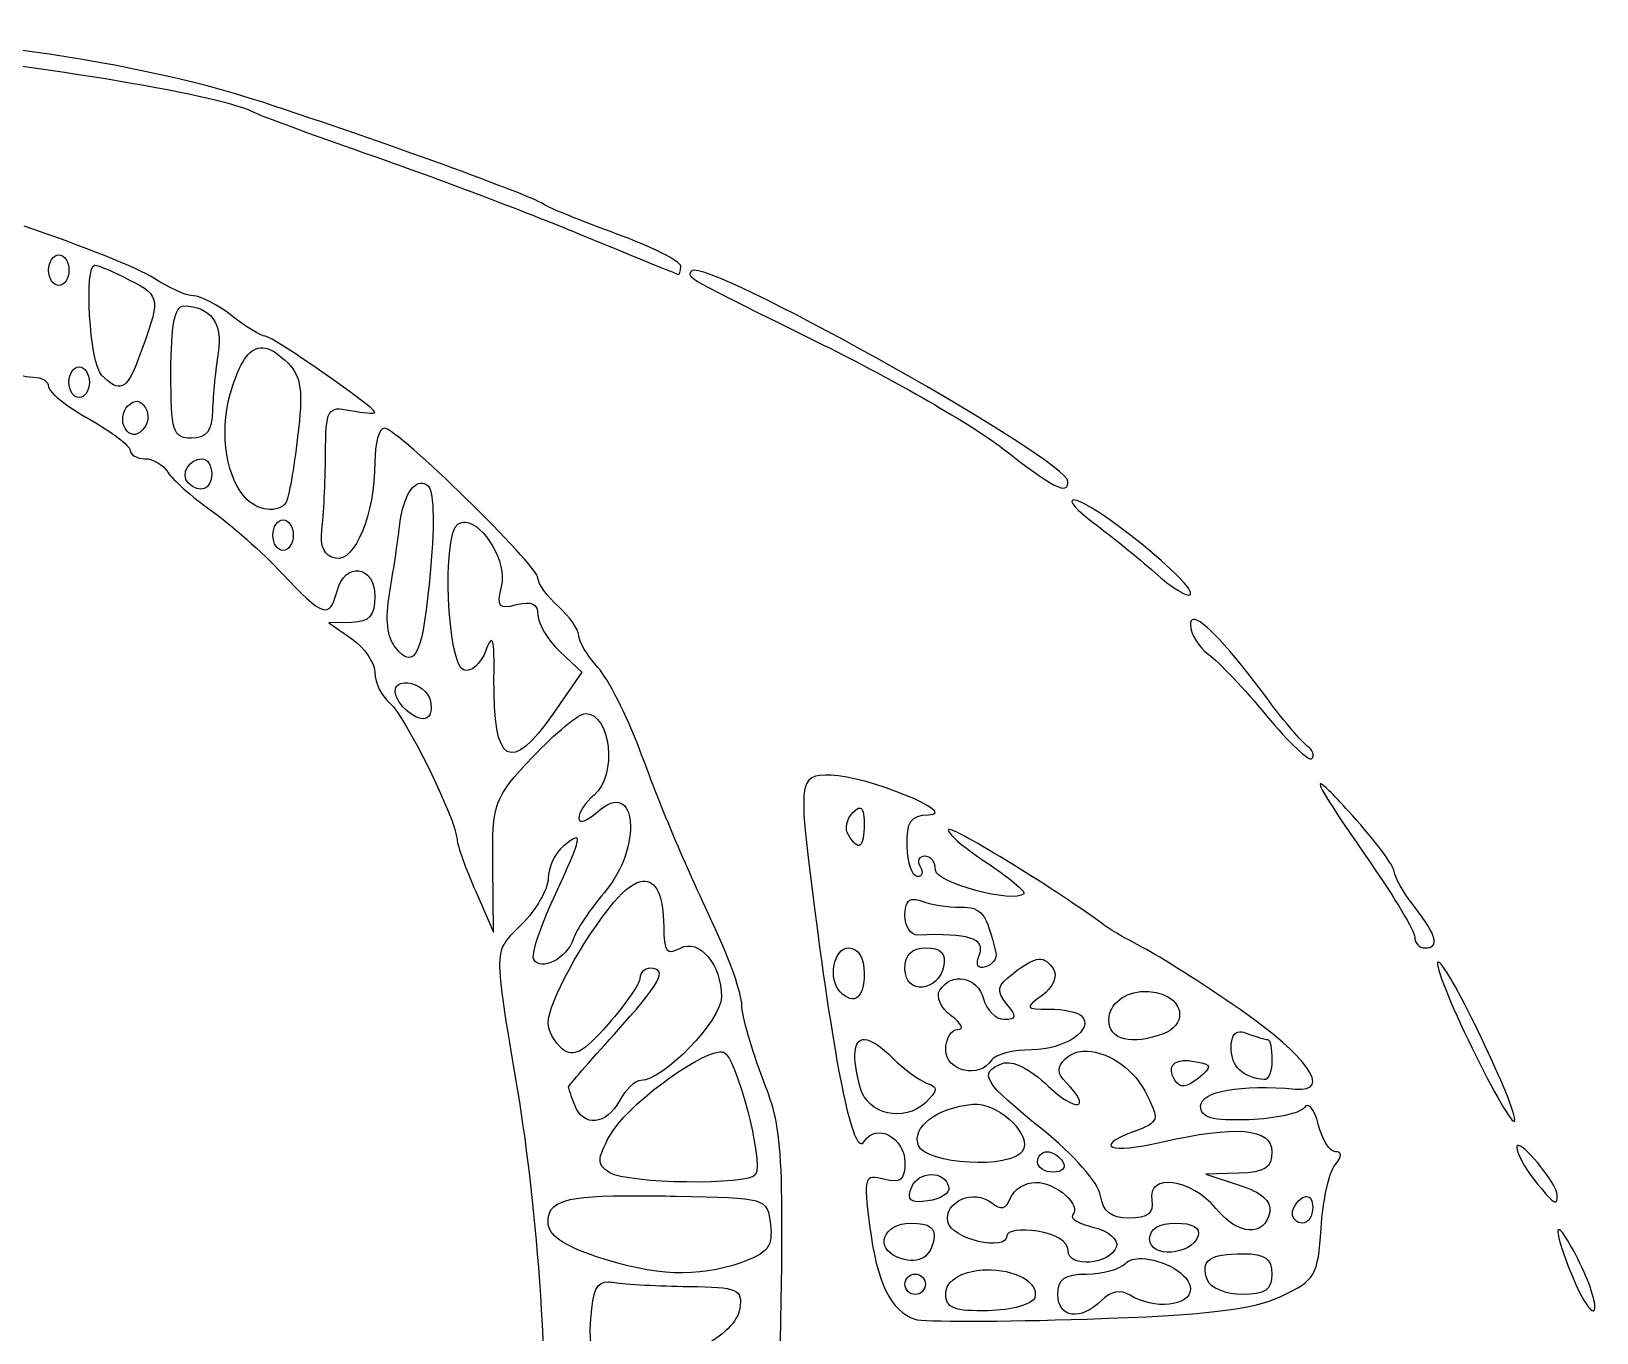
# Model space of a CAD drawing. Extents: x 0 to 79.9, y 0 to 80.2.
# Drawn here: x 44.71 to 77.21, y 53.15 to 80.18 of the extents above; entities that cross this region are included whole.
import ezdxf

# ---------------------------------------------------------------- set-up
doc = ezdxf.new("R2010")
doc.units = 0
doc.layers.add('Layer_1', color=7, linetype='CONTINUOUS')

msp = doc.modelspace()

# ---------------------------------------------------------------- linework, layer by layer
at = {"layer": 'Layer_1', "color": 7}
for points in [[(45.281232, 75.534116), (45.281232, 75.534116)], [(46.032539, 75.322449), (46.032539, 75.322449)], [(58.472366, 75.215513), (58.472366, 75.215513)], [(47.874149, 74.472475), (47.874149, 74.472475)], [(49.514015, 73.605413), (49.514015, 73.605413)], [(45.704565, 73.205782), (45.704565, 73.205782)], [(46.912279, 72.49251), (46.912279, 72.49251)], [(48.256692, 71.300782), (48.256692, 71.300782)], [(52.832881, 70.789806), (52.832881, 70.789806)], [(66.348681, 70.44695), (66.348681, 70.44695)], [(49.937899, 70.030782), (49.937899, 70.030782)], [(53.725298, 69.981724), (53.725298, 69.981724)], [(68.839072, 67.963725), (68.839072, 67.963725)], [(51.366649, 67.90254), (50.890399, 67.891515), (51.366649, 67.559684)], [(55.685972, 67.293447), (56.142379, 66.86846), (55.551476, 66.015179)], [(52.457505, 66.645769), (52.457505, 66.645769)], [(61.314982, 64.726989), (61.314982, 64.726989)], [(71.486559, 64.546741), (71.486559, 64.546741)], [(61.917461, 64.046238), (61.917461, 64.046238)], [(53.938068, 62.311563), (54.309035, 61.471511), (54.29305, 62.84073)], [(57.40411, 62.525986), (57.40411, 62.525986)], [(63.032019, 62.150057), (63.032019, 62.150057)], [(61.685399, 61.140782), (61.685399, 61.140782)], [(63.288333, 61.140782), (63.288333, 61.140782)], [(65.628243, 60.905964), (65.628243, 60.905964)], [(73.929545, 60.847536), (73.929545, 60.847536)], [(67.813812, 60.238994), (67.813812, 60.238994)], [(62.008964, 59.239089), (62.008964, 59.239089)], [(69.805352, 59.39839), (69.805352, 59.39839)], [(59.003187, 58.98057), (59.003187, 58.98057)], [(66.549324, 58.994901), (66.549324, 58.994901)], [(68.741507, 58.799771), (68.741507, 58.799771)], [(64.35769, 57.895778), (64.35769, 57.895778)], [(65.800221, 56.907449), (65.800221, 56.907449)], [(75.591458, 57.040843), (75.591458, 57.040843)], [(63.396924, 56.435057), (63.396924, 56.435057)], [(65.568711, 56.272449), (65.568711, 56.272449)], [(69.781649, 56.462067), (69.093732, 56.44057), (69.790468, 56.217327)], [(57.324735, 55.994636), (57.324735, 55.994636)], [(71.186698, 55.979753), (71.186698, 55.979753)], [(62.970833, 55.425782), (62.970833, 55.425782)], [(68.476371, 55.425782), (68.476371, 55.425782)], [(76.419936, 55.286876), (76.419936, 55.286876)], [(67.766957, 54.690461), (67.766957, 54.690461)], [(69.869843, 54.790782), (69.869843, 54.790782)], [(63.061232, 54.367449), (63.061232, 54.367449)], [(64.527464, 54.456746), (64.527464, 54.456746)], [(56.69635, 54.20484), (56.69635, 54.20484)]]:
    msp.add_lwpolyline(points, dxfattribs=at)
for points in [[(49.514565, 78.70195), (46.58371, 79.664809), (42.386332, 80.176536), (38.571842, 80.156607)], [(41.682899, 79.759181), (44.426957, 79.551335), (48.58508, 78.871519), (49.28526, 78.51619)], [(55.335399, 76.590795), (55.054345, 76.778354), (52.017631, 77.879627), (49.514565, 78.70195)], [(49.28526, 78.51619), (49.469593, 78.422642), (50.620524, 77.99871), (51.842899, 77.574163)], [(51.842899, 77.574163), (53.065274, 77.149613), (54.970274, 76.429342), (56.076232, 75.973985)], [(56.869982, 75.965717), (56.142376, 76.231706), (55.451815, 76.513105), (55.335399, 76.590795)], [(47.251276, 75.0507), (46.945999, 75.250727), (45.734628, 75.73567), (44.559691, 76.128325)], [(56.076232, 75.973985), (57.18219, 75.518628), (58.110879, 75.138214), (58.139982, 75.128421)], [(58.192899, 75.296542), (58.192899, 75.398763), (57.597585, 75.699725), (56.869982, 75.965717)], [(45.069565, 75.216616), (45.069565, 75.391241), (45.164815, 75.534116), (45.281232, 75.534116)], [(45.281232, 75.534116), (45.397649, 75.534116), (45.492899, 75.391241), (45.492899, 75.216616)], [(45.281232, 74.899116), (45.164815, 74.899116), (45.069565, 75.041991), (45.069565, 75.216616)], [(45.492899, 75.216616), (45.492899, 75.041991), (45.397649, 74.899116), (45.281232, 74.899116)], [(46.169792, 73.036008), (45.92261, 73.283189), (45.800241, 75.322449), (46.032539, 75.322449)], [(46.032539, 75.322449), (46.09653, 75.322449), (46.426744, 75.178837), (46.766206, 75.003295)], [(58.139982, 75.128421), (58.169079, 75.118617), (58.192899, 75.194318), (58.192899, 75.296542)], [(58.424961, 75.201733), (58.294744, 75.071515), (58.255047, 75.093495), (61.156232, 73.661637)], [(58.472366, 75.215513), (58.449662, 75.215016), (58.433998, 75.21077), (58.424961, 75.201733)], [(66.234578, 70.824532), (66.230573, 71.263951), (59.176169, 75.230908), (58.472366, 75.215513)], [(46.766206, 75.003295), (47.402324, 74.674345), (47.405425, 74.640024), (46.928814, 73.364532)], [(48.078099, 74.682488), (47.928482, 74.685079), (47.556555, 74.850674), (47.251276, 75.0507)], [(47.609565, 73.099949), (47.609565, 74.061234), (47.689285, 74.474733), (47.874149, 74.472475)], [(47.874149, 74.472475), (48.428958, 74.465676), (48.689827, 74.112494), (48.590731, 73.503438)], [(48.879565, 74.264116), (48.588524, 74.491773), (48.227714, 74.679948), (48.078099, 74.682488)], [(49.566932, 73.845192), (49.479886, 73.84778), (49.170607, 74.036458), (48.879565, 74.264116)], [(43.124879, 73.80826), (43.703827, 73.345667), (44.405203, 72.994116), (44.748758, 72.994116)], [(51.842899, 72.262653), (51.842899, 72.368545), (49.726003, 73.840451), (49.566932, 73.845192)], [(48.590731, 73.503438), (48.535666, 73.165031), (48.482888, 72.626346), (48.47332, 72.306199)], [(48.88563, 72.80119), (49.069865, 73.359426), (49.262671, 73.620476), (49.514015, 73.605413)], [(49.514015, 73.605413), (49.66482, 73.596376), (49.836939, 73.488091), (50.040424, 73.284606)], [(61.156232, 73.661637), (62.61144, 72.943432), (64.278315, 71.983313), (64.860399, 71.527883)], [(45.492899, 72.888282), (45.492899, 73.062907), (45.588149, 73.205782), (45.704565, 73.205782)], [(45.704565, 73.205782), (45.820982, 73.205782), (45.916232, 73.062907), (45.916232, 72.888282)], [(46.928814, 73.364532), (46.688217, 72.720648), (46.546691, 72.659108), (46.169792, 73.036008)], [(50.040424, 73.284606), (50.316237, 73.00879), (50.355912, 72.702904), (50.240517, 71.750023)], [(44.748758, 72.994116), (44.924963, 72.994116), (45.069565, 72.904644), (45.069565, 72.795678)], [(45.704565, 72.570782), (45.588149, 72.570782), (45.492899, 72.713657), (45.492899, 72.888282)], [(45.916232, 72.888282), (45.916232, 72.713657), (45.820982, 72.570782), (45.704565, 72.570782)], [(48.032899, 71.724116), (47.652985, 71.724116), (47.609565, 71.865227), (47.609565, 73.099949)], [(45.069565, 72.795678), (45.069565, 72.686709), (45.450565, 72.383261), (45.916232, 72.121542)], [(46.714943, 72.396047), (46.785499, 72.466602), (46.851398, 72.498658), (46.912279, 72.49251)], [(46.912279, 72.49251), (46.97316, 72.486362), (47.029195, 72.441966), (47.080399, 72.359116)], [(49.134228, 70.508135), (48.713791, 71.014729), (48.610407, 71.967249), (48.88563, 72.80119)], [(46.657065, 71.935782), (46.572579, 72.072485), (46.598527, 72.27963), (46.714943, 72.396047)], [(47.080399, 72.359116), (47.164885, 72.222413), (47.138387, 72.015267), (47.02197, 71.898851)], [(48.47332, 72.306199), (48.460307, 71.871029), (48.349385, 71.724116), (48.032899, 71.724116)], [(50.818189, 71.374094), (50.824313, 72.342435), (50.853312, 72.395252), (51.333575, 72.303443)], [(51.333575, 72.303443), (51.613517, 72.249931), (51.842899, 72.23151), (51.842899, 72.262653)], [(45.916232, 72.121542), (46.381899, 71.859823), (46.762899, 71.568294), (46.762899, 71.473313)], [(47.02197, 71.898851), (46.880859, 71.75774), (46.759472, 71.770081), (46.657065, 71.935782)], [(52.040784, 71.935782), (51.93177, 71.935782), (51.842899, 71.616453), (51.842899, 71.226368)], [(55.229565, 68.820865), (55.229565, 69.081765), (52.307865, 71.935782), (52.040784, 71.935782)], [(50.240517, 71.750023), (50.161249, 71.095465), (50.055139, 70.488513), (50.004596, 70.401199)], [(64.860399, 71.527883), (65.928474, 70.692206), (66.237118, 70.534255), (66.234578, 70.824532)], [(46.762899, 71.473313), (46.762899, 71.378334), (46.901086, 71.300782), (47.069925, 71.300782)], [(47.069925, 71.300782), (47.238765, 71.300782), (47.453079, 71.174344), (47.546175, 71.020214)], [(47.967855, 70.80083), (47.798747, 70.969937), (47.989786, 71.300782), (48.256692, 71.300782)], [(48.256692, 71.300782), (48.36624, 71.300782), (48.456232, 71.157907), (48.456232, 70.983282)], [(50.744879, 69.82573), (50.781514, 70.113137), (50.814605, 70.809666), (50.818189, 71.374094)], [(51.842899, 71.226368), (51.842899, 70.148875), (51.432497, 69.149646), (51.024344, 69.232623)], [(47.546175, 71.020214), (47.639275, 70.866084), (48.042965, 70.508895), (48.443555, 70.226464)], [(48.456232, 70.983282), (48.456232, 70.655958), (48.206231, 70.562454), (47.967855, 70.80083)], [(52.34616, 69.835101), (52.41555, 70.455082), (52.607015, 70.819213), (52.832881, 70.789806)], [(52.832881, 70.789806), (52.86515, 70.785604), (52.89813, 70.772977), (52.931548, 70.752323)], [(52.931548, 70.752323), (53.065375, 70.669615), (53.090558, 70.019358), (52.999349, 69.002765)], [(48.443555, 70.226464), (48.844146, 69.944032), (49.506863, 69.356096), (49.916402, 68.919532)], [(50.004596, 70.401199), (49.86182, 70.154548), (49.378404, 70.213918), (49.134228, 70.508135)], [(66.348681, 70.44695), (66.228428, 70.443261), (66.41577, 70.22895), (66.764848, 69.9707)], [(68.775682, 68.47856), (68.942176, 68.645633), (66.707583, 70.457956), (66.348681, 70.44695)], [(49.726232, 69.713282), (49.726232, 69.887907), (49.821482, 70.030782), (49.937899, 70.030782)], [(49.937899, 70.030782), (50.054315, 70.030782), (50.149565, 69.887907), (50.149565, 69.713282)], [(53.694982, 66.908148), (53.341205, 67.025769), (53.230549, 69.736061), (53.570959, 69.946446)], [(53.570959, 69.946446), (53.618576, 69.975874), (53.671061, 69.986483), (53.725298, 69.981724)], [(53.725298, 69.981724), (54.104961, 69.94841), (54.59456, 69.152896), (54.467785, 68.647783)], [(66.764848, 69.9707), (67.113926, 69.712449), (67.685508, 69.247146), (68.034848, 68.93662)], [(49.937899, 69.395782), (49.821482, 69.395782), (49.726232, 69.538657), (49.726232, 69.713282)], [(50.149565, 69.713282), (50.149565, 69.538657), (50.054315, 69.395782), (49.937899, 69.395782)], [(51.024344, 69.232623), (50.792671, 69.279723), (50.700268, 69.475774), (50.744879, 69.82573)], [(52.146067, 68.492892), (52.222487, 68.931058), (52.312587, 69.535138), (52.34616, 69.835101)], [(49.916402, 68.919532), (50.77083, 68.008716), (50.904744, 67.965288), (51.057418, 68.549116)], [(51.057418, 68.549116), (51.220706, 69.173532), (51.842899, 69.089704), (51.842899, 68.443282)], [(52.999349, 69.002765), (52.840526, 67.232552), (52.684657, 66.88061), (52.276155, 67.372822)], [(68.034848, 68.93662), (68.384189, 68.626096), (68.717394, 68.420069), (68.775682, 68.47856)], [(54.467785, 68.647783), (54.362511, 68.228336), (54.410153, 68.172219), (54.786939, 68.270752)], [(55.652899, 68.231616), (55.420065, 68.442326), (55.229565, 68.707372), (55.229565, 68.820865)], [(51.842899, 68.443282), (51.842899, 68.038917), (51.730577, 67.911035), (51.366649, 67.90254)], [(52.276155, 67.372822), (52.10105, 67.583814), (52.055457, 67.973388), (52.146067, 68.492892)], [(54.786939, 68.270752), (55.097813, 68.352046), (55.229565, 68.287039), (55.229565, 68.05247)], [(55.229565, 68.05247), (55.229565, 67.868803), (55.434905, 67.527353), (55.685972, 67.293447)], [(56.076232, 67.63024), (56.076232, 67.750212), (55.885732, 68.020906), (55.652899, 68.231616)], [(68.839072, 67.963725), (68.797582, 67.959418), (68.776232, 67.921879), (68.776232, 67.850726)], [(70.401214, 66.277557), (69.575395, 67.385332), (69.018856, 67.982388), (68.839072, 67.963725)], [(54.316754, 66.741129), (54.327527, 67.576931), (54.290536, 67.701286), (54.145327, 67.314393)], [(56.468699, 66.974845), (56.252866, 67.21518), (56.076232, 67.510264), (56.076232, 67.63024)], [(68.776232, 67.850726), (68.776232, 67.665701), (68.945912, 67.389895), (69.153814, 67.237774)], [(51.366649, 67.559684), (51.628588, 67.376968), (51.842899, 67.060162), (51.842899, 66.855782)], [(54.145327, 67.314393), (54.043357, 67.042706), (53.840648, 66.859718), (53.694982, 66.908148)], [(57.337412, 65.268282), (57.075174, 65.966782), (56.684531, 66.734507), (56.468699, 66.974845)], [(69.153814, 67.237774), (69.361716, 67.085651), (69.904119, 66.511279), (70.35877, 65.96116)], [(51.842899, 66.855782), (51.842899, 66.651405), (51.982951, 66.36798), (52.154336, 66.225743)], [(52.266232, 66.474341), (52.266232, 66.586026), (52.348113, 66.639664), (52.457505, 66.645769)], [(52.457505, 66.645769), (52.639824, 66.655944), (52.897746, 66.534797), (52.975095, 66.33323)], [(55.551476, 66.015179), (54.660738, 64.72984), (54.293612, 64.945663), (54.316754, 66.741129)], [(52.925486, 65.918165), (52.740608, 65.803904), (52.266232, 66.204178), (52.266232, 66.474341)], [(52.975095, 66.33323), (53.040675, 66.162333), (53.018179, 65.975453), (52.925486, 65.918165)], [(52.154336, 66.225743), (52.470657, 65.96322), (53.522936, 63.827812), (53.551667, 63.390292)], [(55.123732, 65.108981), (55.589399, 65.603559), (56.079317, 66.008372), (56.212382, 66.008564)], [(56.212382, 66.008564), (56.745719, 66.009332), (56.883591, 64.722332), (56.393732, 64.315782)], [(71.202683, 65.332774), (71.088975, 65.413758), (70.728324, 65.838764), (70.401214, 66.277557)], [(70.35877, 65.96116), (70.813422, 65.411041), (71.235813, 65.011475), (71.297492, 65.073152)], [(71.297492, 65.073152), (71.359169, 65.134831), (71.31639, 65.251791), (71.202683, 65.332774)], [(54.29305, 62.84073), (54.277692, 64.156162), (54.310325, 64.24507), (55.123732, 65.108981)], [(58.910031, 61.542618), (58.170482, 63.128662), (57.90175, 63.765116), (57.337412, 65.268282)], [(56.463737, 63.96576), (57.288413, 64.712083), (57.412455, 63.222186), (56.603745, 62.284554)], [(61.314982, 64.726989), (60.61399, 64.74123), (60.609285, 64.689312), (61.039375, 61.444502)], [(63.339596, 63.904024), (64.002375, 63.920989), (62.056566, 64.711918), (61.314982, 64.726989)], [(71.486559, 64.546741), (71.385526, 64.577929), (71.724004, 64.045445), (72.521188, 62.899159)], [(72.139198, 63.892449), (71.766128, 64.306704), (71.547177, 64.528029), (71.486559, 64.546741)], [(56.393732, 64.315782), (56.219107, 64.170855), (56.076232, 63.953673), (56.076232, 63.833469)], [(61.766981, 63.953082), (61.831841, 64.017945), (61.881123, 64.049681), (61.917461, 64.046238)], [(61.917461, 64.046238), (61.978026, 64.0405), (62.002899, 63.936382), (62.002899, 63.722674)], [(56.076232, 63.833469), (56.076232, 63.713262), (56.250561, 63.772839), (56.463737, 63.96576)], [(61.673825, 63.487306), (61.595607, 63.613868), (61.637421, 63.823525), (61.766981, 63.953082)], [(62.002899, 63.722674), (62.002899, 63.211604), (61.89277, 63.133043), (61.673825, 63.487306)], [(62.895869, 63.257449), (62.881264, 63.771237), (62.965711, 63.894457), (63.339596, 63.904024)], [(73.007911, 62.728282), (73.001849, 62.844699), (72.610988, 63.368574), (72.139198, 63.892449)], [(53.551667, 63.390292), (53.5603, 63.258838), (53.73418, 62.773595), (53.938068, 62.311563)], [(55.558092, 62.181477), (56.162572, 63.48619), (56.186276, 63.612278), (55.758732, 63.257449)], [(63.75466, 63.5981), (63.701044, 63.54448), (64.04875, 63.241315), (64.527464, 62.924515)], [(66.977065, 61.619237), (66.113773, 62.276648), (63.833491, 63.676927), (63.75466, 63.5981)], [(55.758732, 63.257449), (55.584107, 63.112522), (55.441232, 62.81049), (55.441232, 62.58662)], [(63.105882, 62.622449), (63.000311, 62.622449), (62.905801, 62.908199), (62.895869, 63.257449)], [(63.260221, 63.045782), (63.136935, 63.045782), (63.095116, 62.950532), (63.167065, 62.834116)], [(63.167065, 62.834116), (63.239015, 62.717699), (63.211453, 62.622449), (63.105882, 62.622449)], [(63.484565, 62.755292), (63.484565, 62.915035), (63.38351, 63.045782), (63.260221, 63.045782)], [(65.316255, 62.266915), (65.107126, 62.057783), (63.484565, 62.490401), (63.484565, 62.755292)], [(64.527464, 62.924515), (65.00618, 62.607715), (65.361289, 62.311946), (65.316255, 62.266915)], [(72.521188, 62.899159), (73.022556, 62.178233), (73.432899, 61.487669), (73.432899, 61.364575)], [(73.432899, 61.987449), (73.205244, 62.278491), (73.013979, 62.611866), (73.007911, 62.728282)], [(55.441232, 62.58662), (55.441232, 62.36275), (55.192295, 61.930885), (54.888364, 61.626954)], [(56.806592, 62.088873), (57.037495, 62.36518), (57.2405, 62.50879), (57.40411, 62.525986)], [(57.40411, 62.525986), (57.676793, 62.554646), (57.840121, 62.231378), (57.840121, 61.582306)], [(55.141371, 60.899901), (55.085638, 60.99008), (55.27325, 61.566681), (55.558092, 62.181477)], [(55.441232, 59.587457), (55.441232, 59.995565), (56.164031, 61.319952), (56.806592, 62.088873)], [(56.603745, 62.284554), (56.312, 61.946299), (56.022968, 61.511797), (55.961029, 61.318825)], [(62.849565, 61.821533), (62.849565, 62.045235), (62.90461, 62.150039), (63.032019, 62.150057)], [(63.032019, 62.150057), (63.074488, 62.150063), (63.125056, 62.13856), (63.184154, 62.115882)], [(63.184154, 62.115882), (63.368301, 62.045219), (63.738074, 61.987449), (64.006016, 61.987449)], [(63.114149, 61.409224), (62.968626, 61.403817), (62.849565, 61.589179), (62.849565, 61.821533)], [(64.006016, 61.987449), (64.447979, 61.987449), (64.536676, 61.872008), (64.736376, 61.03991)], [(73.644565, 61.140782), (73.959316, 61.140782), (73.8955, 61.396047), (73.432899, 61.987449)], [(54.888364, 61.626954), (54.292652, 61.031242), (54.297292, 61.227831), (54.804028, 58.177449)], [(57.840121, 61.582306), (57.840121, 61.063954), (57.901546, 60.984538), (58.186286, 61.136924)], [(59.462899, 59.955118), (59.462839, 60.176346), (59.213998, 60.890721), (58.910031, 61.542618)], [(61.039375, 61.444502), (61.453124, 58.322966), (61.796422, 56.785664), (62.004552, 57.122423)], [(64.396276, 61.005734), (64.5234, 61.337018), (64.170196, 61.448445), (63.114149, 61.409224)], [(67.796173, 61.144089), (67.461858, 61.316863), (67.093482, 61.530582), (66.977065, 61.619237)], [(55.961029, 61.318825), (55.834328, 60.92408), (55.296288, 60.649243), (55.141371, 60.899901)], [(58.186286, 61.136924), (58.575059, 61.344989), (59.039565, 60.794244), (59.039565, 60.124892)], [(61.50901, 60.22356), (61.242739, 60.489831), (61.367918, 61.140782), (61.685399, 61.140782)], [(61.685399, 61.140782), (61.882954, 61.140782), (62.002899, 60.940876), (62.002899, 60.611616)], [(62.849565, 60.701464), (62.849565, 61.004378), (62.985419, 61.140782), (63.288333, 61.140782)], [(63.288333, 61.140782), (63.591248, 61.140782), (63.704907, 61.02657), (63.655993, 60.77257)], [(69.807006, 59.861412), (69.035614, 60.394089), (68.130488, 60.971313), (67.796173, 61.144089)], [(73.432899, 61.364575), (73.432899, 61.241481), (73.528149, 61.140782), (73.644565, 61.140782)], [(64.524709, 60.746663), (64.357431, 60.690904), (64.311174, 60.783964), (64.396276, 61.005734)], [(64.736376, 61.03991), (64.763619, 60.926403), (64.668408, 60.794565), (64.524709, 60.746663)], [(65.093562, 60.611064), (65.340264, 60.797801), (65.50288, 60.89501), (65.628243, 60.905964)], [(65.628243, 60.905964), (65.753604, 60.916918), (65.841722, 60.841642), (65.938575, 60.684927)], [(73.913007, 60.844779), (73.852724, 60.784497), (74.172479, 59.9824), (74.623524, 59.062149)], [(73.929545, 60.847536), (73.922746, 60.849744), (73.917133, 60.848904), (73.913007, 60.844779)], [(75.505468, 57.544654), (75.590852, 57.760535), (74.140272, 60.779083), (73.929545, 60.847536)], [(57.346232, 60.512948), (57.346232, 60.400581), (57.048795, 59.970002), (56.685327, 59.556038)], [(56.815965, 59.350435), (57.777216, 60.410546), (57.943902, 60.717449), (57.557899, 60.717449)], [(57.557899, 60.717449), (57.441482, 60.717449), (57.346232, 60.625315), (57.346232, 60.512948)], [(62.002899, 60.611616), (62.002899, 60.097717), (61.796792, 59.935778), (61.50901, 60.22356)], [(63.655993, 60.77257), (63.549733, 60.220812), (62.849565, 60.159035), (62.849565, 60.701464)], [(63.570556, 60.261594), (63.811585, 60.651588), (64.360538, 60.543721), (64.481162, 60.082449)], [(64.96072, 59.98323), (64.738304, 60.251225), (64.761308, 60.359573), (65.093562, 60.611064)], [(65.938575, 60.684927), (66.021438, 60.550852), (65.913457, 60.312727), (65.698799, 60.15576)], [(63.809784, 59.732427), (63.595131, 59.889393), (63.487692, 60.127518), (63.570556, 60.261594)], [(65.698799, 60.15576), (65.333502, 59.888631), (65.342541, 59.870782), (65.842665, 59.870782)], [(67.082899, 59.644784), (67.082899, 59.985332), (67.419395, 60.226521), (67.813812, 60.238994)], [(67.813812, 60.238994), (67.945282, 60.243152), (68.083289, 60.221516), (68.217299, 60.170092)], [(68.217299, 60.170092), (68.65933, 60.000465), (68.66623, 59.531833), (68.229426, 59.364215)], [(59.039565, 60.124892), (59.039565, 59.63338), (57.83698, 58.389116), (57.362217, 58.389116)], [(59.909936, 58.389116), (59.664117, 59.029407), (59.462955, 59.733887), (59.462899, 59.955118)], [(64.481162, 60.082449), (64.542049, 59.849616), (64.735258, 59.659116), (64.910561, 59.659116)], [(64.910561, 59.659116), (65.172771, 59.659116), (65.182013, 59.716589), (64.96072, 59.98323)], [(65.842665, 59.870782), (66.136557, 59.870782), (66.439649, 59.807925), (66.51625, 59.731325)], [(70.96125, 58.210522), (71.730483, 58.143161), (71.203546, 58.897039), (69.807006, 59.861412)], [(55.732827, 59.045613), (55.57242, 59.178743), (55.441232, 59.422451), (55.441232, 59.587457)], [(56.685327, 59.556038), (56.163746, 58.961989), (55.963016, 58.854571), (55.732827, 59.045613)], [(63.948138, 59.447449), (64.086805, 59.447449), (64.024445, 59.575463), (63.809784, 59.732427)], [(66.51625, 59.731325), (66.794549, 59.453025), (66.16696, 59.024116), (65.481618, 59.024116)], [(68.229426, 59.364215), (67.563712, 59.108759), (67.082899, 59.226449), (67.082899, 59.644784)], [(55.864565, 58.256273), (55.864565, 58.280739), (56.292592, 58.773231), (56.815965, 59.350435)], [(61.921319, 58.241941), (61.74311, 58.90652), (61.782664, 59.248056), (62.008964, 59.239089)], [(62.008964, 59.239089), (62.144741, 59.233709), (62.348028, 59.10232), (62.61144, 58.838907)], [(63.696232, 59.024116), (63.696232, 59.256949), (63.809471, 59.447449), (63.948138, 59.447449)], [(69.622899, 59.064354), (69.622899, 59.292086), (69.677811, 59.398028), (69.805352, 59.39839)], [(69.805352, 59.39839), (69.847864, 59.398512), (69.898156, 59.386984), (69.957487, 59.364215)], [(69.957487, 59.364215), (70.141634, 59.293553), (70.332134, 59.235782), (70.38082, 59.235782)], [(70.38082, 59.235782), (70.429507, 59.235782), (70.469565, 59.045282), (70.469565, 58.812449)], [(56.715643, 57.233768), (57.039428, 57.838767), (58.517048, 58.945501), (59.003187, 58.98057)], [(59.003187, 58.98057), (59.035594, 58.982907), (59.063458, 58.980507), (59.08642, 58.972852)], [(59.08642, 58.972852), (59.34686, 58.886041), (59.916221, 56.704007), (59.748979, 56.433404)], [(62.61144, 58.838907), (62.829722, 58.620625), (63.139283, 58.393897), (63.299357, 58.335096)], [(64.648732, 58.812449), (64.404768, 58.417705), (63.696232, 58.575159), (63.696232, 59.024116)], [(65.481618, 59.024116), (65.095284, 59.024116), (64.720682, 58.928866), (64.648732, 58.812449)], [(66.193789, 58.346672), (66.005408, 58.535058), (66.001463, 58.662013), (66.178354, 58.838907)], [(66.178354, 58.838907), (66.275232, 58.935784), (66.404453, 58.985517), (66.549324, 58.994901)], [(66.549324, 58.994901), (66.983929, 59.023054), (67.559391, 58.687897), (67.826489, 58.171385)], [(70.310815, 58.405652), (69.859251, 58.453184), (69.622899, 58.679584), (69.622899, 59.064354)], [(74.623524, 59.062149), (75.074566, 58.141896), (75.471536, 57.458858), (75.505468, 57.544654)], [(65.703758, 57.37047), (64.47696, 58.351756), (64.360676, 58.544164), (64.873076, 58.740791)], [(64.873076, 58.740791), (65.072957, 58.817493), (65.448761, 58.632163), (65.825576, 58.271155)], [(68.455977, 58.392974), (68.286517, 58.667159), (68.406191, 58.823919), (68.741507, 58.799771)], [(68.741507, 58.799771), (68.789409, 58.796321), (68.841555, 58.789299), (68.89805, 58.778273)], [(68.89805, 58.778273), (69.228724, 58.713741), (69.232653, 58.679198), (68.933881, 58.431559)], [(70.469565, 58.812449), (70.469565, 58.579616), (70.398129, 58.396451), (70.310815, 58.405652)], [(54.804028, 58.177449), (55.231809, 55.602346), (55.433352, 52.57516), (55.437924, 48.652449)], [(55.992999, 57.877037), (55.922333, 58.061184), (55.864565, 58.231804), (55.864565, 58.256273)], [(57.362217, 58.389116), (57.244985, 58.389116), (57.047505, 58.198616), (56.922899, 57.965782)], [(60.224678, 50.980782), (60.35213, 56.99555), (60.340463, 57.26772), (59.909936, 58.389116)], [(63.272899, 57.926095), (62.831588, 57.506625), (62.070832, 57.684383), (61.921319, 58.241941)], [(63.299357, 58.335096), (63.540671, 58.246456), (63.536133, 58.176304), (63.272899, 57.926095)], [(65.825576, 58.271155), (66.405173, 57.715866), (66.753215, 57.787245), (66.193789, 58.346672)], [(68.933881, 58.431559), (68.695849, 58.234266), (68.560685, 58.223556), (68.455977, 58.392974)], [(68.987899, 57.858295), (68.987899, 58.160981), (69.824092, 58.310101), (70.96125, 58.210522)], [(56.922899, 57.965782), (56.651452, 57.458584), (56.171203, 57.412646), (55.992999, 57.877037)], [(63.127379, 57.039189), (62.980765, 57.421265), (63.515771, 57.826604), (64.257922, 57.895227)], [(64.257922, 57.895227), (64.290372, 57.898227), (64.323917, 57.898224), (64.35769, 57.895778)], [(64.35769, 57.895778), (64.86431, 57.859083), (65.488772, 57.239062), (65.292001, 56.920678)], [(67.826489, 58.171385), (68.146809, 57.551956), (68.141294, 57.531764), (67.589465, 57.321963)], [(69.993315, 57.573317), (69.223063, 57.546856), (68.987899, 57.61375), (68.987899, 57.858295)], [(71.430334, 57.478508), (71.35151, 57.792582), (71.221913, 57.949922), (71.1426, 57.828529)], [(71.1426, 57.828529), (71.063285, 57.707135), (70.546296, 57.592311), (69.993315, 57.573317)], [(56.720605, 56.473642), (56.452931, 56.642976), (56.452237, 56.74159), (56.715643, 57.233768)], [(62.004552, 57.122423), (62.250286, 57.520026), (62.849565, 57.204589), (62.849565, 56.677592)], [(66.910921, 55.994636), (66.874345, 56.251608), (66.33705, 56.863918), (65.703758, 57.37047)], [(67.589465, 57.321963), (66.742285, 56.999863), (67.109092, 56.862764), (68.166036, 57.106438)], [(68.166036, 57.106438), (69.717124, 57.464036), (70.469565, 57.399153), (70.469565, 56.907449)], [(71.788074, 56.907449), (71.670023, 56.907449), (71.509162, 57.164431), (71.430334, 57.478508)], [(65.292001, 56.920678), (65.059114, 56.543863), (63.280092, 56.641228), (63.127379, 57.039189)], [(65.601232, 56.695782), (65.601232, 56.812199), (65.690677, 56.907449), (65.800221, 56.907449)], [(65.800221, 56.907449), (65.909769, 56.907449), (66.058449, 56.812199), (66.130399, 56.695782)], [(70.469565, 56.907449), (70.469565, 56.575386), (70.321249, 56.479029), (69.781649, 56.462067)], [(71.778701, 56.637353), (71.924988, 56.813632), (71.928228, 56.907449), (71.788074, 56.907449)], [(75.553976, 57.00336), (75.551388, 56.881519), (75.716254, 56.573171), (75.919982, 56.3182)], [(75.591458, 57.040843), (75.568406, 57.044948), (75.554617, 57.033668), (75.553976, 57.00336)], [(76.39127, 56.007866), (76.384587, 56.233326), (75.752813, 57.012106), (75.591458, 57.040843)], [(62.849565, 56.677592), (62.849565, 56.322898), (62.753824, 56.248103), (62.414105, 56.336941)], [(65.930859, 56.484116), (65.749365, 56.484116), (65.601232, 56.579366), (65.601232, 56.695782)], [(66.130399, 56.695782), (66.202348, 56.579366), (66.112356, 56.484116), (65.930859, 56.484116)], [(71.488213, 55.314988), (71.524763, 55.893843), (71.655474, 56.488876), (71.778701, 56.637353)], [(59.748979, 56.433404), (59.60824, 56.20569), (57.091323, 56.23913), (56.720605, 56.473642)], [(62.414105, 56.336941), (62.004592, 56.44403), (61.986586, 56.386633), (62.114797, 55.376724)], [(62.98296, 56.162206), (63.052297, 56.34289), (63.228824, 56.434152), (63.396924, 56.435057)], [(63.396924, 56.435057), (63.565021, 56.435962), (63.724657, 56.346742), (63.760175, 56.166616)], [(65.040645, 55.949437), (65.108796, 56.127031), (65.346478, 56.272449), (65.568711, 56.272449)], [(65.568711, 56.272449), (65.989101, 56.272449), (66.528527, 55.78863), (66.329938, 55.590044)], [(69.305399, 55.731707), (68.801327, 56.351865), (67.877741, 56.470041), (67.973112, 55.902032)], [(75.919982, 56.3182), (76.321787, 55.815336), (76.398495, 55.764785), (76.39127, 56.007866)], [(55.441232, 55.442318), (55.441232, 55.881877), (55.737399, 55.997741), (57.324735, 55.994636)], [(57.324735, 55.994636), (57.551498, 55.994193), (57.804708, 55.991072), (58.087065, 55.986368)], [(58.087065, 55.986368), (59.977963, 55.954866), (59.992449, 55.950854), (60.056559, 55.39767)], [(63.326919, 55.887149), (62.962959, 55.835449), (62.882306, 55.899906), (62.98296, 56.162206)], [(63.760175, 56.166616), (63.783131, 56.050199), (63.588282, 55.924273), (63.326919, 55.887149)], [(63.740329, 55.451689), (63.660079, 55.875361), (64.287685, 56.147923), (64.650386, 55.846911)], [(64.650386, 55.846911), (64.841899, 55.687966), (64.951418, 55.716911), (65.040645, 55.949437)], [(67.506232, 55.531616), (67.123135, 55.531616), (66.958636, 55.659407), (66.910921, 55.994636)], [(67.973112, 55.902032), (68.018547, 55.631446), (67.892783, 55.531616), (67.506232, 55.531616)], [(69.790468, 56.217327), (70.247121, 56.07104), (70.465498, 55.878804), (70.423264, 55.659498)], [(70.892899, 55.624771), (70.892899, 55.734315), (70.988149, 55.882999), (71.104565, 55.954949)], [(71.104565, 55.954949), (71.133671, 55.972936), (71.161396, 55.980874), (71.186698, 55.979753)], [(71.186698, 55.979753), (71.262598, 55.976392), (71.316232, 55.89153), (71.316232, 55.755409)], [(66.329938, 55.590044), (66.267319, 55.527425), (66.465628, 55.41407), (66.77036, 55.337588)], [(70.423264, 55.659498), (70.321015, 55.128558), (69.766651, 55.164228), (69.305399, 55.731707)], [(71.104565, 55.425782), (70.988149, 55.425782), (70.892899, 55.515224), (70.892899, 55.624771)], [(71.316232, 55.755409), (71.316232, 55.573912), (71.220982, 55.425782), (71.104565, 55.425782)], [(56.446649, 54.728495), (55.747387, 54.961675), (55.441232, 55.179259), (55.441232, 55.442318)], [(60.056559, 55.39767), (60.110054, 54.936036), (60.004875, 54.799771), (59.443056, 54.60392)], [(62.114797, 55.376724), (62.264507, 54.197453), (62.558876, 53.588645), (63.05517, 53.430934)], [(62.690815, 54.720227), (62.202497, 54.915556), (62.404969, 55.425782), (62.970833, 55.425782)], [(62.970833, 55.425782), (63.365527, 55.425782), (63.496675, 55.328155), (63.447083, 55.072453)], [(64.966232, 55.163404), (64.966232, 54.822857), (63.807842, 55.095245), (63.740329, 55.451689)], [(65.601232, 55.259315), (65.251982, 55.310575), (64.966232, 55.267391), (64.966232, 55.163404)], [(66.236232, 54.857479), (66.236232, 55.038099), (65.973376, 55.204697), (65.601232, 55.259315)], [(66.77036, 55.337588), (67.075092, 55.261106), (67.286488, 55.082491), (67.239995, 54.941264)], [(67.929565, 55.093399), (67.929565, 55.309514), (68.120664, 55.425782), (68.476371, 55.425782)], [(68.476371, 55.425782), (68.819178, 55.425782), (68.990712, 55.327072), (68.936085, 55.161199)], [(70.652019, 53.901121), (71.36754, 54.236945), (71.426443, 54.336747), (71.488213, 55.314988)], [(76.419936, 55.286876), (76.366779, 55.257968), (76.470194, 54.880031), (76.744048, 54.234606)], [(76.821219, 54.681642), (76.597358, 55.120732), (76.461279, 55.30936), (76.419936, 55.286876)], [(63.447083, 55.072453), (63.371829, 54.684426), (63.098228, 54.55726), (62.690815, 54.720227)], [(67.239995, 54.941264), (67.113825, 54.558006), (66.236232, 54.48476), (66.236232, 54.857479)], [(68.936085, 55.161199), (68.802024, 54.754127), (67.929565, 54.695333), (67.929565, 55.093399)], [(59.443056, 54.60392), (58.53653, 54.287905), (57.659341, 54.324102), (56.446649, 54.728495)], [(67.429064, 54.586832), (67.504609, 54.662379), (67.626529, 54.693221), (67.766957, 54.690461)], [(67.766957, 54.690461), (68.188242, 54.68218), (68.776232, 54.37104), (68.776232, 54.05491)], [(69.130664, 54.240669), (68.974188, 54.648435), (69.16543, 54.790782), (69.869843, 54.790782)], [(69.869843, 54.790782), (70.328454, 54.790782), (70.469565, 54.691175), (70.469565, 54.367449)], [(77.169035, 53.631576), (77.211507, 53.750711), (77.054958, 54.223177), (76.821219, 54.681642)], [(62.849565, 54.155782), (62.849565, 54.272199), (62.944815, 54.367449), (63.061232, 54.367449)], [(63.061232, 54.367449), (63.177649, 54.367449), (63.272899, 54.272199), (63.272899, 54.155782)], [(63.696232, 53.952384), (63.696232, 54.182451), (63.910921, 54.358823), (64.276111, 54.428634)], [(64.276111, 54.428634), (64.359759, 54.444624), (64.443966, 54.453797), (64.527464, 54.456746)], [(64.527464, 54.456746), (65.111971, 54.477383), (65.650082, 54.197339), (65.543354, 53.876867)], [(66.024565, 53.944116), (66.024565, 54.266656), (66.165566, 54.367449), (66.617122, 54.367449)], [(66.617122, 54.367449), (66.943089, 54.367449), (67.308321, 54.466089), (67.429064, 54.586832)], [(70.469565, 54.367449), (70.469565, 54.041669), (70.328409, 53.944116), (69.857166, 53.944116)], [(56.325934, 53.436446), (56.375356, 54.040038), (56.443073, 54.210111), (56.69635, 54.20484)], [(56.69635, 54.20484), (56.732531, 54.204087), (56.772827, 54.199887), (56.817065, 54.192714)], [(56.817065, 54.192714), (57.049899, 54.154958), (57.744939, 54.117948), (58.362122, 54.110582)], [(58.362122, 54.110582), (59.37981, 54.098438), (59.478336, 54.055826), (59.420455, 53.650318)], [(63.061232, 53.944116), (62.944815, 53.944116), (62.849565, 54.039366), (62.849565, 54.155782)], [(63.272899, 54.155782), (63.272899, 54.039366), (63.177649, 53.944116), (63.061232, 53.944116)], [(64.578176, 53.606772), (63.876434, 53.591218), (63.696232, 53.661757), (63.696232, 53.952384)], [(67.524424, 53.92813), (67.330475, 54.050903), (67.121001, 54.012535), (66.927456, 53.81899)], [(68.776232, 54.05491), (68.776232, 53.697546), (68.010938, 53.620158), (67.524424, 53.92813)], [(69.857166, 53.944116), (69.52037, 53.944116), (69.193306, 54.077429), (69.130664, 54.240669)], [(76.744048, 54.234606), (76.935316, 53.783829), (77.126564, 53.512448), (77.169035, 53.631576)], [(59.420455, 53.650318), (59.381954, 53.380587), (59.063136, 53.065558), (58.616232, 52.856017)], [(65.543354, 53.876867), (65.497515, 53.739224), (65.063291, 53.617524), (64.578176, 53.606772)], [(66.927456, 53.81899), (66.49602, 53.387554), (66.024565, 53.452942), (66.024565, 53.944116)], [(66.630352, 53.43369), (69.082226, 53.513565), (70.07159, 53.6287), (70.652019, 53.901121)], [(58.616232, 52.856017), (56.840696, 52.02352), (56.223041, 52.179908), (56.325934, 53.436446)], [(63.05517, 53.430934), (63.233128, 53.374377), (64.841831, 53.375431), (66.630352, 53.43369)]]:
    msp.add_open_spline(points, degree=3, dxfattribs=at)

doc.saveas('drawing.dxf')
